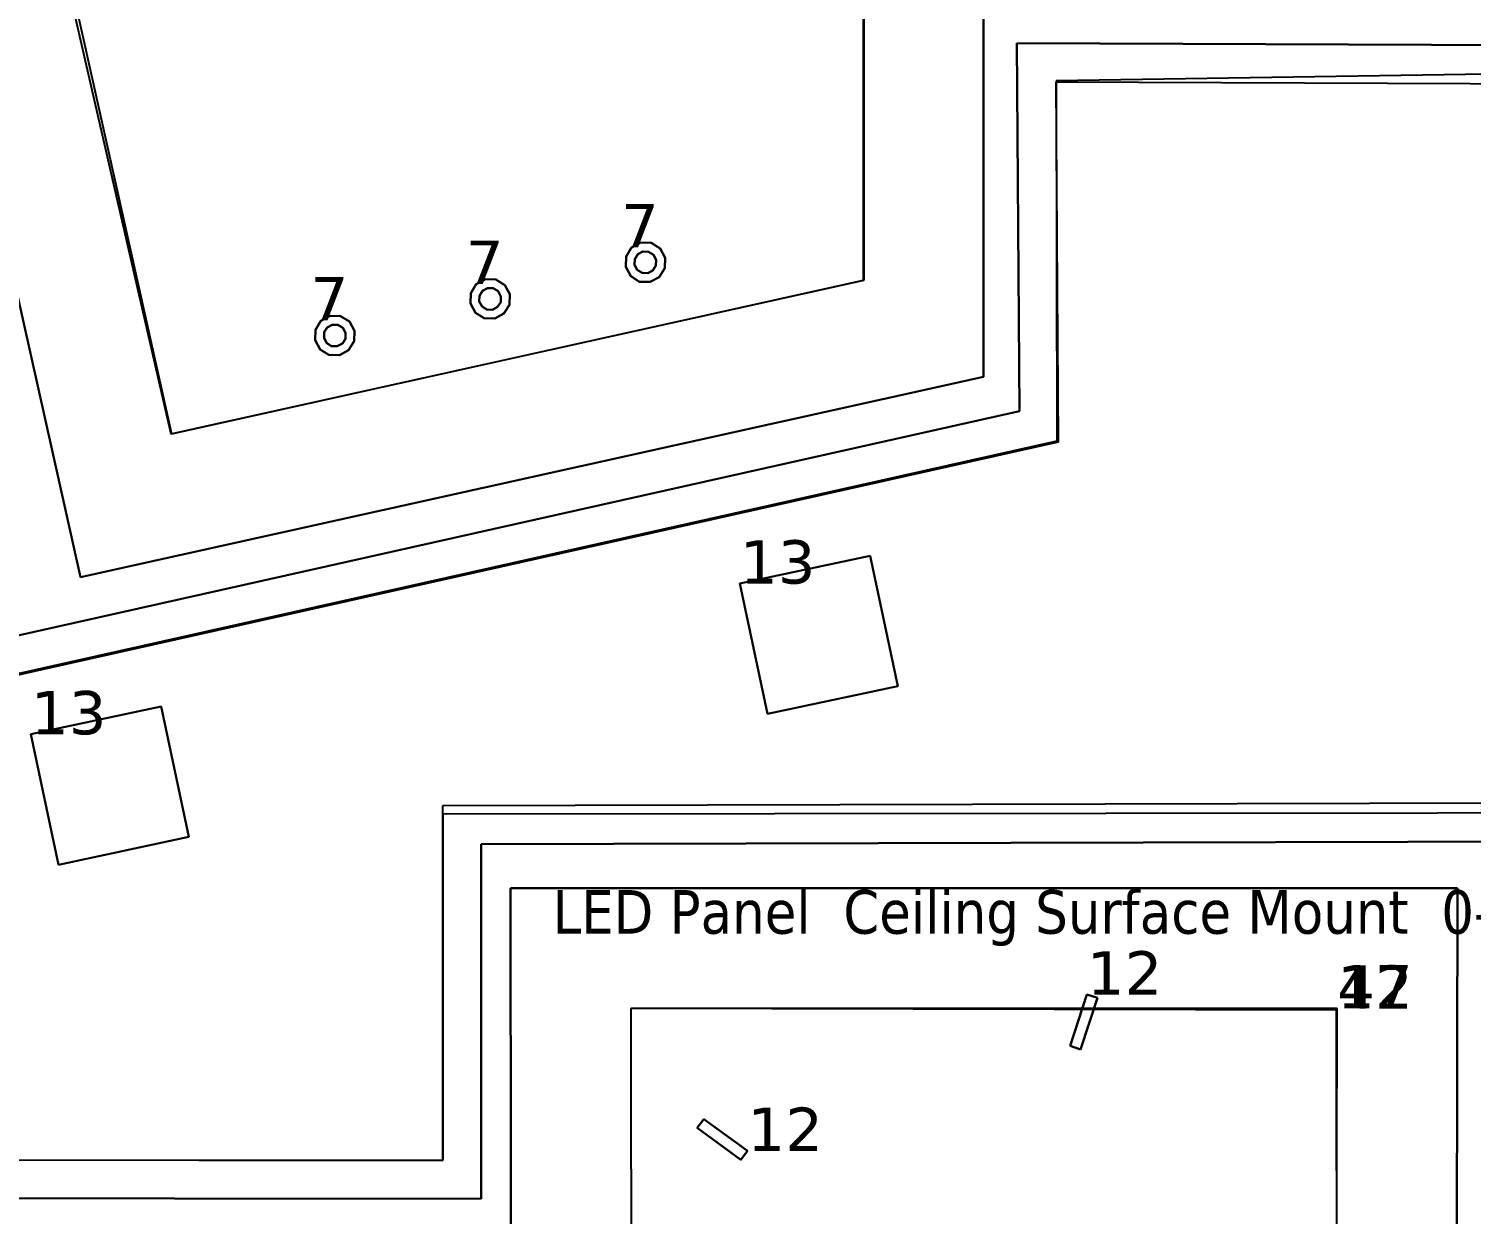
# Model space of a CAD drawing. Header units: inches. Extents: x 0 to 80, y -15 to 299.
# Drawn here: x 6.51 to 12.51, y -8.05 to -3.12 of the extents above; entities that cross this region are included whole.
import ezdxf

# ---------------------------------------------------------------- set-up
doc = ezdxf.new("R2010")
doc.units = ezdxf.units.IN
doc.header["$MEASUREMENT"] = 0
for name, color, linetype, true_color in [('DLX_BLD0_CALC', 3, 'Continuous', 0x00ff00), ('DLX_BLD0_CONT', 7, 'Continuous', 0x969696), ('DLX_BLD0_LUM', 7, 'Continuous', 0xffd400), ('DLX_BLD0_LUMKEY_IDX', 7, 'Continuous', 0x969696), ('DLX_BLD0_RESKEY_IDX', 7, 'Continuous', 0x707070), ('DLX_BLD0_ROOF', 7, 'Continuous', 0x7f7f7f), ('DLX_BLD0_TXT', 7, 'Continuous', 0xaa00ff)]:
    doc.layers.add(name, color=color, linetype=linetype, true_color=true_color)
doc.styles.add('TableTextStyle', font='')
doc.styles.add('Tahoma AC-9A-79-64-AA-B0-6E-42-C4-5C-8C-13-97-E7-E2-2C', font='')
doc.styles.get('TableTextStyle').set_extended_font_data('VERDANA.TTF')
doc.styles.get('Tahoma AC-9A-79-64-AA-B0-6E-42-C4-5C-8C-13-97-E7-E2-2C').set_extended_font_data('Tahoma')

msp = doc.modelspace()

# ---------------------------------------------------------------- linework, layer by layer
at = {"layer": 'DLX_BLD0_CALC'}
for points in [[(5.895, 0.4383, 0), (7.1017, -4.8054, 0)], [(5.9317, 0.4383, 0), (7.1046, -4.8046, 0)], [(9.9806, -4.1665, 0), (9.9806, 0.4351, 0)], [(9.9844, -4.1665, 0), (9.981, 0.4351, 0)], [(12.8482, -3.3511, 0), (10.7803, -3.3429, 0)], [(10.7803, -3.3429, 0), (10.7911, -4.8393, 0)], [(12.8427, -3.3059, 0), (10.7821, -3.3385, 0)], [(10.7821, -3.3385, 0), (10.785, -4.8351, 0)], [(7.1017, -4.8054, 0), (9.9844, -4.1665, 0)], [(7.1046, -4.8046, 0), (9.9806, -4.1665, 0)], [(10.785, -4.8351, 0), (1.9078, -6.8226, 0)], [(10.7911, -4.8393, 0), (1.921, -6.8253, 0)], [(8.2315, -6.3503, 0), (33.0004, -6.2882, 0)], [(8.2315, -7.8249, 0), (8.2315, -6.3503, 0)], [(8.2329, -6.384, 0), (33.0305, -6.3594, 0)], [(8.2329, -7.8226, 0), (8.2329, -6.384, 0)], [(11.9505, -7.1931, 0), (9.0143, -7.1931, 0)], [(9.0143, -7.1931, 0), (9.0172, -9.8628, 0)], [(11.9481, -7.2002, 0), (9.0143, -7.1942, 0)], [(9.0143, -7.1942, 0), (9.0172, -9.8709, 0)], [(11.9446, -9.8628, 0), (11.9505, -7.1931, 0)], [(11.951, -9.8709, 0), (11.9481, -7.2002, 0)], [(2.1316, -7.8265, 0), (8.2329, -7.8226, 0)], [(2.1404, -7.8171, 0), (8.2315, -7.8249, 0)]]:
    msp.add_polyline3d(points, dxfattribs=at)
at = {"layer": 'DLX_BLD0_CONT'}
for points in [[(5.3074, 0.9387, 0), (6.7256, -5.4008, 0)], [(10.4806, -4.5678, 0), (10.4806, 0.9347, 0)], [(12.6873, -3.1901, 0), (10.6188, -3.182, 0)], [(10.6188, -3.182, 0), (10.6299, -4.7111, 0)], [(6.7256, -5.4008, 0), (10.4806, -4.5678, 0)], [(10.6299, -4.7111, 0), (1.73, -6.7038, 0)], [(8.3918, -6.5103, 0), (33.1607, -6.4481, 0)], [(8.3918, -7.9854, 0), (8.3918, -6.5103, 0)], [(8.5137, -6.6931, 0), (8.5178, -10.3628, 0)], [(12.4516, -6.6931, 0), (8.5137, -6.6931, 0)], [(12.4435, -10.3628, 0), (12.4516, -6.6931, 0)], [(2.0116, -7.9772, 0), (8.3918, -7.9854, 0)]]:
    msp.add_polyline3d(points, dxfattribs=at)
at = {"layer": 'DLX_BLD0_LUM'}
for points in [[(9.0551, -4.0105, 0), (9.0168, -4.031, 0)], [(9.0168, -4.031, 0), (9.0551, -4.0105, 0)], [(9.0168, -4.031, 0), (9.0551, -4.0105, 0)], [(9.0551, -4.0105, 0), (9.0168, -4.031, 0)], [(9.0985, -4.0118, 0), (9.0551, -4.0105, 0)], [(9.0551, -4.0105, 0), (9.0551, -4.0105, 0)], [(9.0551, -4.0105, 0), (9.0985, -4.0118, 0)], [(9.0551, -4.0105, 0), (9.0551, -4.0105, 0)], [(9.0551, -4.0105, 0), (9.0985, -4.0118, 0)], [(9.0985, -4.0118, 0), (9.0551, -4.0105, 0)], [(9.1355, -4.0347, 0), (9.0985, -4.0118, 0)], [(9.0985, -4.0118, 0), (9.0985, -4.0118, 0)], [(9.0985, -4.0118, 0), (9.1355, -4.0347, 0)], [(9.0985, -4.0118, 0), (9.0985, -4.0118, 0)], [(9.0985, -4.0118, 0), (9.1355, -4.0347, 0)], [(9.1355, -4.0347, 0), (9.0985, -4.0118, 0)], [(8.9939, -4.068, 0), (8.9926, -4.1115, 0)], [(8.9926, -4.1115, 0), (8.9939, -4.068, 0)], [(8.9926, -4.1115, 0), (8.9939, -4.068, 0)], [(8.9939, -4.068, 0), (8.9926, -4.1115, 0)], [(9.0168, -4.031, 0), (8.9939, -4.068, 0)], [(8.9939, -4.068, 0), (9.0168, -4.031, 0)], [(8.9939, -4.068, 0), (9.0168, -4.031, 0)], [(9.0168, -4.031, 0), (8.9939, -4.068, 0)], [(8.9939, -4.068, 0), (8.9939, -4.068, 0)], [(8.9939, -4.068, 0), (8.9939, -4.068, 0)], [(9.0168, -4.031, 0), (9.0168, -4.031, 0)], [(9.0168, -4.031, 0), (9.0168, -4.031, 0)], [(9.0428, -4.0587, 0), (9.0303, -4.079, 0)], [(9.0303, -4.079, 0), (9.0428, -4.0587, 0)], [(9.0638, -4.0474, 0), (9.0428, -4.0587, 0)], [(9.0428, -4.0587, 0), (9.0638, -4.0474, 0)], [(9.0876, -4.0482, 0), (9.0638, -4.0474, 0)], [(9.0638, -4.0474, 0), (9.0876, -4.0482, 0)], [(9.1078, -4.0607, 0), (9.0876, -4.0482, 0)], [(9.0876, -4.0482, 0), (9.1078, -4.0607, 0)], [(9.1191, -4.0817, 0), (9.1078, -4.0607, 0)], [(9.1078, -4.0607, 0), (9.1191, -4.0817, 0)], [(9.1561, -4.073, 0), (9.1355, -4.0347, 0)], [(9.1355, -4.0347, 0), (9.1355, -4.0347, 0)], [(9.1355, -4.0347, 0), (9.1561, -4.073, 0)], [(9.1355, -4.0347, 0), (9.1355, -4.0347, 0)], [(9.1355, -4.0347, 0), (9.1561, -4.073, 0)], [(9.1561, -4.073, 0), (9.1355, -4.0347, 0)], [(9.1548, -4.1164, 0), (9.1561, -4.073, 0)], [(9.1561, -4.073, 0), (9.1548, -4.1164, 0)], [(9.1561, -4.073, 0), (9.1548, -4.1164, 0)], [(9.1548, -4.1164, 0), (9.1561, -4.073, 0)], [(9.1561, -4.073, 0), (9.1561, -4.073, 0)], [(9.1561, -4.073, 0), (9.1561, -4.073, 0)], [(8.9926, -4.1115, 0), (8.9926, -4.1115, 0)], [(8.9926, -4.1115, 0), (9.0132, -4.1498, 0)], [(9.0132, -4.1498, 0), (8.9926, -4.1115, 0)], [(8.9926, -4.1115, 0), (8.9926, -4.1115, 0)], [(9.0132, -4.1498, 0), (8.9926, -4.1115, 0)], [(8.9926, -4.1115, 0), (9.0132, -4.1498, 0)], [(9.0303, -4.079, 0), (9.0296, -4.1028, 0)], [(9.0296, -4.1028, 0), (9.0303, -4.079, 0)], [(9.0296, -4.1028, 0), (9.0408, -4.1237, 0)], [(9.0408, -4.1237, 0), (9.0296, -4.1028, 0)], [(9.0408, -4.1237, 0), (9.0611, -4.1363, 0)], [(9.0611, -4.1363, 0), (9.0408, -4.1237, 0)], [(9.0611, -4.1363, 0), (9.0849, -4.137, 0)], [(9.0849, -4.137, 0), (9.0611, -4.1363, 0)], [(9.0849, -4.137, 0), (9.1059, -4.1257, 0)], [(9.1059, -4.1257, 0), (9.0849, -4.137, 0)], [(9.1059, -4.1257, 0), (9.1184, -4.1055, 0)], [(9.1184, -4.1055, 0), (9.1059, -4.1257, 0)], [(9.1184, -4.1055, 0), (9.1191, -4.0817, 0)], [(9.1191, -4.0817, 0), (9.1184, -4.1055, 0)], [(9.1319, -4.1534, 0), (9.1548, -4.1164, 0)], [(9.1548, -4.1164, 0), (9.1319, -4.1534, 0)], [(9.1548, -4.1164, 0), (9.1319, -4.1534, 0)], [(9.1319, -4.1534, 0), (9.1548, -4.1164, 0)], [(9.1548, -4.1164, 0), (9.1548, -4.1164, 0)], [(9.1548, -4.1164, 0), (9.1548, -4.1164, 0)], [(8.3711, -4.1831, 0), (8.3482, -4.2201, 0)], [(8.3482, -4.2201, 0), (8.3711, -4.1831, 0)], [(8.3482, -4.2201, 0), (8.3711, -4.1831, 0)], [(8.3711, -4.1831, 0), (8.3482, -4.2201, 0)], [(8.4094, -4.1625, 0), (8.3711, -4.1831, 0)], [(8.3711, -4.1831, 0), (8.4094, -4.1625, 0)], [(8.3711, -4.1831, 0), (8.4094, -4.1625, 0)], [(8.4094, -4.1625, 0), (8.3711, -4.1831, 0)], [(8.3711, -4.1831, 0), (8.3711, -4.1831, 0)], [(8.3711, -4.1831, 0), (8.3711, -4.1831, 0)], [(8.4528, -4.1639, 0), (8.4094, -4.1625, 0)], [(8.4094, -4.1625, 0), (8.4094, -4.1625, 0)], [(8.4094, -4.1625, 0), (8.4528, -4.1639, 0)], [(8.4094, -4.1625, 0), (8.4094, -4.1625, 0)], [(8.4094, -4.1625, 0), (8.4528, -4.1639, 0)], [(8.4528, -4.1639, 0), (8.4094, -4.1625, 0)], [(8.4898, -4.1868, 0), (8.4528, -4.1639, 0)], [(8.4528, -4.1639, 0), (8.4528, -4.1639, 0)], [(8.4528, -4.1639, 0), (8.4898, -4.1868, 0)], [(8.4528, -4.1639, 0), (8.4528, -4.1639, 0)], [(8.4528, -4.1639, 0), (8.4898, -4.1868, 0)], [(8.4898, -4.1868, 0), (8.4528, -4.1639, 0)], [(8.5104, -4.2251, 0), (8.4898, -4.1868, 0)], [(8.4898, -4.1868, 0), (8.4898, -4.1868, 0)], [(8.4898, -4.1868, 0), (8.5104, -4.2251, 0)], [(8.4898, -4.1868, 0), (8.4898, -4.1868, 0)], [(8.4898, -4.1868, 0), (8.5104, -4.2251, 0)], [(8.5104, -4.2251, 0), (8.4898, -4.1868, 0)], [(9.0132, -4.1498, 0), (9.0132, -4.1498, 0)], [(9.0132, -4.1498, 0), (9.0501, -4.1727, 0)], [(9.0501, -4.1727, 0), (9.0132, -4.1498, 0)], [(9.0132, -4.1498, 0), (9.0132, -4.1498, 0)], [(9.0501, -4.1727, 0), (9.0132, -4.1498, 0)], [(9.0132, -4.1498, 0), (9.0501, -4.1727, 0)], [(9.0501, -4.1727, 0), (9.0936, -4.174, 0)], [(9.0936, -4.174, 0), (9.0501, -4.1727, 0)], [(9.0501, -4.1727, 0), (9.0501, -4.1727, 0)], [(9.0501, -4.1727, 0), (9.0501, -4.1727, 0)], [(9.0936, -4.174, 0), (9.0501, -4.1727, 0)], [(9.0501, -4.1727, 0), (9.0936, -4.174, 0)], [(9.0936, -4.174, 0), (9.1319, -4.1534, 0)], [(9.1319, -4.1534, 0), (9.0936, -4.174, 0)], [(9.1319, -4.1534, 0), (9.0936, -4.174, 0)], [(9.0936, -4.174, 0), (9.1319, -4.1534, 0)], [(9.0936, -4.174, 0), (9.0936, -4.174, 0)], [(9.0936, -4.174, 0), (9.0936, -4.174, 0)], [(9.1319, -4.1534, 0), (9.1319, -4.1534, 0)], [(9.1319, -4.1534, 0), (9.1319, -4.1534, 0)], [(8.3482, -4.2201, 0), (8.3469, -4.2636, 0)], [(8.3469, -4.2636, 0), (8.3482, -4.2201, 0)], [(8.3469, -4.2636, 0), (8.3482, -4.2201, 0)], [(8.3482, -4.2201, 0), (8.3469, -4.2636, 0)], [(8.3482, -4.2201, 0), (8.3482, -4.2201, 0)], [(8.3482, -4.2201, 0), (8.3482, -4.2201, 0)], [(8.3846, -4.2311, 0), (8.3838, -4.2549, 0)], [(8.3838, -4.2549, 0), (8.3846, -4.2311, 0)], [(8.3838, -4.2549, 0), (8.3951, -4.2758, 0)], [(8.3951, -4.2758, 0), (8.3838, -4.2549, 0)], [(8.3971, -4.2108, 0), (8.3846, -4.2311, 0)], [(8.3846, -4.2311, 0), (8.3971, -4.2108, 0)], [(8.4181, -4.1995, 0), (8.3971, -4.2108, 0)], [(8.3971, -4.2108, 0), (8.4181, -4.1995, 0)], [(8.4419, -4.2003, 0), (8.4181, -4.1995, 0)], [(8.4181, -4.1995, 0), (8.4419, -4.2003, 0)], [(8.4621, -4.2128, 0), (8.4419, -4.2003, 0)], [(8.4419, -4.2003, 0), (8.4621, -4.2128, 0)], [(8.4601, -4.2778, 0), (8.4727, -4.2576, 0)], [(8.4727, -4.2576, 0), (8.4601, -4.2778, 0)], [(8.4734, -4.2338, 0), (8.4621, -4.2128, 0)], [(8.4621, -4.2128, 0), (8.4734, -4.2338, 0)], [(8.4727, -4.2576, 0), (8.4734, -4.2338, 0)], [(8.4734, -4.2338, 0), (8.4727, -4.2576, 0)], [(8.5091, -4.2685, 0), (8.5104, -4.2251, 0)], [(8.5104, -4.2251, 0), (8.5091, -4.2685, 0)], [(8.5104, -4.2251, 0), (8.5091, -4.2685, 0)], [(8.5091, -4.2685, 0), (8.5104, -4.2251, 0)], [(8.5104, -4.2251, 0), (8.5104, -4.2251, 0)], [(8.5104, -4.2251, 0), (8.5104, -4.2251, 0)], [(7.7636, -4.3146, 0), (7.7253, -4.3352, 0)], [(7.7253, -4.3352, 0), (7.7636, -4.3146, 0)], [(7.7253, -4.3352, 0), (7.7636, -4.3146, 0)], [(7.7636, -4.3146, 0), (7.7253, -4.3352, 0)], [(7.8071, -4.316, 0), (7.7636, -4.3146, 0)], [(7.7636, -4.3146, 0), (7.7636, -4.3146, 0)], [(7.7636, -4.3146, 0), (7.8071, -4.316, 0)], [(7.7636, -4.3146, 0), (7.7636, -4.3146, 0)], [(7.7636, -4.3146, 0), (7.8071, -4.316, 0)], [(7.8071, -4.316, 0), (7.7636, -4.3146, 0)], [(7.8441, -4.3388, 0), (7.8071, -4.316, 0)], [(7.8071, -4.316, 0), (7.8071, -4.316, 0)], [(7.8071, -4.316, 0), (7.8441, -4.3388, 0)], [(7.8071, -4.316, 0), (7.8071, -4.316, 0)], [(7.8071, -4.316, 0), (7.8441, -4.3388, 0)], [(7.8441, -4.3388, 0), (7.8071, -4.316, 0)], [(8.3469, -4.2636, 0), (8.3469, -4.2636, 0)], [(8.3469, -4.2636, 0), (8.3674, -4.3019, 0)], [(8.3674, -4.3019, 0), (8.3469, -4.2636, 0)], [(8.3469, -4.2636, 0), (8.3469, -4.2636, 0)], [(8.3674, -4.3019, 0), (8.3469, -4.2636, 0)], [(8.3469, -4.2636, 0), (8.3674, -4.3019, 0)], [(8.3674, -4.3019, 0), (8.3674, -4.3019, 0)], [(8.3674, -4.3019, 0), (8.4044, -4.3247, 0)], [(8.4044, -4.3247, 0), (8.3674, -4.3019, 0)], [(8.3674, -4.3019, 0), (8.3674, -4.3019, 0)], [(8.4044, -4.3247, 0), (8.3674, -4.3019, 0)], [(8.3674, -4.3019, 0), (8.4044, -4.3247, 0)], [(8.3951, -4.2758, 0), (8.4154, -4.2884, 0)], [(8.4154, -4.2884, 0), (8.3951, -4.2758, 0)], [(8.4154, -4.2884, 0), (8.4392, -4.2891, 0)], [(8.4392, -4.2891, 0), (8.4154, -4.2884, 0)], [(8.4392, -4.2891, 0), (8.4601, -4.2778, 0)], [(8.4601, -4.2778, 0), (8.4392, -4.2891, 0)], [(8.4479, -4.3261, 0), (8.4862, -4.3055, 0)], [(8.4862, -4.3055, 0), (8.4479, -4.3261, 0)], [(8.4862, -4.3055, 0), (8.4479, -4.3261, 0)], [(8.4479, -4.3261, 0), (8.4862, -4.3055, 0)], [(8.4862, -4.3055, 0), (8.5091, -4.2685, 0)], [(8.5091, -4.2685, 0), (8.4862, -4.3055, 0)], [(8.5091, -4.2685, 0), (8.4862, -4.3055, 0)], [(8.4862, -4.3055, 0), (8.5091, -4.2685, 0)], [(8.4862, -4.3055, 0), (8.4862, -4.3055, 0)], [(8.4862, -4.3055, 0), (8.4862, -4.3055, 0)], [(8.5091, -4.2685, 0), (8.5091, -4.2685, 0)], [(8.5091, -4.2685, 0), (8.5091, -4.2685, 0)], [(7.7025, -4.3722, 0), (7.7011, -4.4157, 0)], [(7.7011, -4.4157, 0), (7.7025, -4.3722, 0)], [(7.7011, -4.4157, 0), (7.7025, -4.3722, 0)], [(7.7025, -4.3722, 0), (7.7011, -4.4157, 0)], [(7.7253, -4.3352, 0), (7.7025, -4.3722, 0)], [(7.7025, -4.3722, 0), (7.7253, -4.3352, 0)], [(7.7025, -4.3722, 0), (7.7253, -4.3352, 0)], [(7.7253, -4.3352, 0), (7.7025, -4.3722, 0)], [(7.7025, -4.3722, 0), (7.7025, -4.3722, 0)], [(7.7025, -4.3722, 0), (7.7025, -4.3722, 0)], [(7.7253, -4.3352, 0), (7.7253, -4.3352, 0)], [(7.7253, -4.3352, 0), (7.7253, -4.3352, 0)], [(7.7514, -4.3629, 0), (7.7388, -4.3832, 0)], [(7.7388, -4.3832, 0), (7.7514, -4.3629, 0)], [(7.7723, -4.3516, 0), (7.7514, -4.3629, 0)], [(7.7514, -4.3629, 0), (7.7723, -4.3516, 0)], [(7.7961, -4.3524, 0), (7.7723, -4.3516, 0)], [(7.7723, -4.3516, 0), (7.7961, -4.3524, 0)], [(7.8164, -4.3649, 0), (7.7961, -4.3524, 0)], [(7.7961, -4.3524, 0), (7.8164, -4.3649, 0)], [(7.8277, -4.3859, 0), (7.8164, -4.3649, 0)], [(7.8164, -4.3649, 0), (7.8277, -4.3859, 0)], [(7.8647, -4.3772, 0), (7.8441, -4.3388, 0)], [(7.8441, -4.3388, 0), (7.8441, -4.3388, 0)], [(7.8441, -4.3388, 0), (7.8647, -4.3772, 0)], [(7.8441, -4.3388, 0), (7.8441, -4.3388, 0)], [(7.8441, -4.3388, 0), (7.8647, -4.3772, 0)], [(7.8647, -4.3772, 0), (7.8441, -4.3388, 0)], [(7.8633, -4.4206, 0), (7.8647, -4.3772, 0)], [(7.8647, -4.3772, 0), (7.8633, -4.4206, 0)], [(7.8647, -4.3772, 0), (7.8633, -4.4206, 0)], [(7.8633, -4.4206, 0), (7.8647, -4.3772, 0)], [(7.8647, -4.3772, 0), (7.8647, -4.3772, 0)], [(7.8647, -4.3772, 0), (7.8647, -4.3772, 0)], [(8.4044, -4.3247, 0), (8.4479, -4.3261, 0)], [(8.4479, -4.3261, 0), (8.4044, -4.3247, 0)], [(8.4044, -4.3247, 0), (8.4044, -4.3247, 0)], [(8.4044, -4.3247, 0), (8.4044, -4.3247, 0)], [(8.4479, -4.3261, 0), (8.4044, -4.3247, 0)], [(8.4044, -4.3247, 0), (8.4479, -4.3261, 0)], [(8.4479, -4.3261, 0), (8.4479, -4.3261, 0)], [(8.4479, -4.3261, 0), (8.4479, -4.3261, 0)], [(7.7011, -4.4157, 0), (7.7011, -4.4157, 0)], [(7.7011, -4.4157, 0), (7.7217, -4.454, 0)], [(7.7217, -4.454, 0), (7.7011, -4.4157, 0)], [(7.7011, -4.4157, 0), (7.7011, -4.4157, 0)], [(7.7217, -4.454, 0), (7.7011, -4.4157, 0)], [(7.7011, -4.4157, 0), (7.7217, -4.454, 0)], [(7.7388, -4.3832, 0), (7.7381, -4.407, 0)], [(7.7381, -4.407, 0), (7.7388, -4.3832, 0)], [(7.7381, -4.407, 0), (7.7494, -4.4279, 0)], [(7.7494, -4.4279, 0), (7.7381, -4.407, 0)], [(7.7494, -4.4279, 0), (7.7696, -4.4405, 0)], [(7.7696, -4.4405, 0), (7.7494, -4.4279, 0)], [(7.7934, -4.4412, 0), (7.8144, -4.4299, 0)], [(7.8144, -4.4299, 0), (7.7934, -4.4412, 0)], [(7.8144, -4.4299, 0), (7.8269, -4.4097, 0)], [(7.8269, -4.4097, 0), (7.8144, -4.4299, 0)], [(7.8269, -4.4097, 0), (7.8277, -4.3859, 0)], [(7.8277, -4.3859, 0), (7.8269, -4.4097, 0)], [(7.8405, -4.4576, 0), (7.8633, -4.4206, 0)], [(7.8633, -4.4206, 0), (7.8405, -4.4576, 0)], [(7.8633, -4.4206, 0), (7.8405, -4.4576, 0)], [(7.8405, -4.4576, 0), (7.8633, -4.4206, 0)], [(7.8633, -4.4206, 0), (7.8633, -4.4206, 0)], [(7.8633, -4.4206, 0), (7.8633, -4.4206, 0)], [(7.7217, -4.454, 0), (7.7217, -4.454, 0)], [(7.7217, -4.454, 0), (7.7587, -4.4768, 0)], [(7.7587, -4.4768, 0), (7.7217, -4.454, 0)], [(7.7217, -4.454, 0), (7.7217, -4.454, 0)], [(7.7587, -4.4768, 0), (7.7217, -4.454, 0)], [(7.7217, -4.454, 0), (7.7587, -4.4768, 0)], [(7.7587, -4.4768, 0), (7.8022, -4.4782, 0)], [(7.8022, -4.4782, 0), (7.7587, -4.4768, 0)], [(7.7587, -4.4768, 0), (7.7587, -4.4768, 0)], [(7.7587, -4.4768, 0), (7.7587, -4.4768, 0)], [(7.8022, -4.4782, 0), (7.7587, -4.4768, 0)], [(7.7587, -4.4768, 0), (7.8022, -4.4782, 0)], [(7.7696, -4.4405, 0), (7.7934, -4.4412, 0)], [(7.7934, -4.4412, 0), (7.7696, -4.4405, 0)], [(7.8022, -4.4782, 0), (7.8405, -4.4576, 0)], [(7.8405, -4.4576, 0), (7.8022, -4.4782, 0)], [(7.8405, -4.4576, 0), (7.8022, -4.4782, 0)], [(7.8022, -4.4782, 0), (7.8405, -4.4576, 0)], [(7.8022, -4.4782, 0), (7.8022, -4.4782, 0)], [(7.8022, -4.4782, 0), (7.8022, -4.4782, 0)], [(7.8405, -4.4576, 0), (7.8405, -4.4576, 0)], [(7.8405, -4.4576, 0), (7.8405, -4.4576, 0)], [(9.4673, -5.4274, 0), (10.0092, -5.3123, 0)], [(10.0092, -5.3123, 0), (9.4673, -5.4274, 0)], [(10.0092, -5.3123, 0), (9.4673, -5.4274, 0)], [(9.4673, -5.4274, 0), (10.0092, -5.3123, 0)], [(10.0092, -5.3123, 0), (10.0092, -5.3123, 0)], [(10.0092, -5.3123, 0), (10.1243, -5.8542, 0)], [(10.1243, -5.8542, 0), (10.0092, -5.3123, 0)], [(10.0092, -5.3123, 0), (10.0092, -5.3123, 0)], [(10.1243, -5.8542, 0), (10.0092, -5.3123, 0)], [(10.0092, -5.3123, 0), (10.1243, -5.8542, 0)], [(9.5825, -5.9693, 0), (9.4673, -5.4274, 0)], [(9.4673, -5.4274, 0), (9.4673, -5.4274, 0)], [(9.4673, -5.4274, 0), (9.5825, -5.9693, 0)], [(9.4673, -5.4274, 0), (9.4673, -5.4274, 0)], [(9.4673, -5.4274, 0), (9.5825, -5.9693, 0)], [(9.5825, -5.9693, 0), (9.4673, -5.4274, 0)], [(10.1243, -5.8542, 0), (9.5825, -5.9693, 0)], [(9.5825, -5.9693, 0), (10.1243, -5.8542, 0)], [(9.5825, -5.9693, 0), (10.1243, -5.8542, 0)], [(10.1243, -5.8542, 0), (9.5825, -5.9693, 0)], [(10.1243, -5.8542, 0), (10.1243, -5.8542, 0)], [(10.1243, -5.8542, 0), (10.1243, -5.8542, 0)], [(6.5195, -6.054, 0), (7.0614, -5.9388, 0)], [(7.0614, -5.9388, 0), (6.5195, -6.054, 0)], [(7.0614, -5.9388, 0), (6.5195, -6.054, 0)], [(6.5195, -6.054, 0), (7.0614, -5.9388, 0)], [(7.0614, -5.9388, 0), (7.0614, -5.9388, 0)], [(7.0614, -5.9388, 0), (7.1766, -6.4807, 0)], [(7.1766, -6.4807, 0), (7.0614, -5.9388, 0)], [(7.0614, -5.9388, 0), (7.0614, -5.9388, 0)], [(7.1766, -6.4807, 0), (7.0614, -5.9388, 0)], [(7.0614, -5.9388, 0), (7.1766, -6.4807, 0)], [(9.5825, -5.9693, 0), (9.5825, -5.9693, 0)], [(9.5825, -5.9693, 0), (9.5825, -5.9693, 0)], [(6.6347, -6.5959, 0), (6.5195, -6.054, 0)], [(6.5195, -6.054, 0), (6.5195, -6.054, 0)], [(6.5195, -6.054, 0), (6.6347, -6.5959, 0)], [(6.5195, -6.054, 0), (6.5195, -6.054, 0)], [(6.5195, -6.054, 0), (6.6347, -6.5959, 0)], [(6.6347, -6.5959, 0), (6.5195, -6.054, 0)], [(7.1766, -6.4807, 0), (6.6347, -6.5959, 0)], [(6.6347, -6.5959, 0), (7.1766, -6.4807, 0)], [(6.6347, -6.5959, 0), (7.1766, -6.4807, 0)], [(7.1766, -6.4807, 0), (6.6347, -6.5959, 0)], [(7.1766, -6.4807, 0), (7.1766, -6.4807, 0)], [(7.1766, -6.4807, 0), (7.1766, -6.4807, 0)], [(6.6347, -6.5959, 0), (6.6347, -6.5959, 0)], [(6.6347, -6.5959, 0), (6.6347, -6.5959, 0)], [(10.8404, -7.3494, 0), (10.9099, -7.1355, 0)], [(10.9099, -7.1355, 0), (10.8404, -7.3494, 0)], [(10.9099, -7.1355, 0), (10.8404, -7.3494, 0)], [(10.8404, -7.3494, 0), (10.9099, -7.1355, 0)], [(10.9099, -7.1355, 0), (10.9537, -7.1497, 0)], [(10.9537, -7.1497, 0), (10.9099, -7.1355, 0)], [(10.9099, -7.1355, 0), (10.9099, -7.1355, 0)], [(10.9099, -7.1355, 0), (10.9099, -7.1355, 0)], [(10.9537, -7.1497, 0), (10.9099, -7.1355, 0)], [(10.9099, -7.1355, 0), (10.9537, -7.1497, 0)], [(10.9537, -7.1497, 0), (10.8841, -7.3637, 0)], [(10.8841, -7.3637, 0), (10.9537, -7.1497, 0)], [(10.8841, -7.3637, 0), (10.9537, -7.1497, 0)], [(10.9537, -7.1497, 0), (10.8841, -7.3637, 0)], [(10.9537, -7.1497, 0), (10.9537, -7.1497, 0)], [(10.9537, -7.1497, 0), (10.9537, -7.1497, 0)], [(10.8841, -7.3637, 0), (10.8404, -7.3494, 0)], [(10.8404, -7.3494, 0), (10.8404, -7.3494, 0)], [(10.8404, -7.3494, 0), (10.8841, -7.3637, 0)], [(10.8404, -7.3494, 0), (10.8404, -7.3494, 0)], [(10.8404, -7.3494, 0), (10.8841, -7.3637, 0)], [(10.8841, -7.3637, 0), (10.8404, -7.3494, 0)], [(10.8841, -7.3637, 0), (10.8841, -7.3637, 0)], [(10.8841, -7.3637, 0), (10.8841, -7.3637, 0)], [(9.2896, -7.6903, 0), (9.3167, -7.6531, 0)], [(9.3167, -7.6531, 0), (9.2896, -7.6903, 0)], [(9.3167, -7.6531, 0), (9.2896, -7.6903, 0)], [(9.2896, -7.6903, 0), (9.3167, -7.6531, 0)], [(9.3167, -7.6531, 0), (9.3167, -7.6531, 0)], [(9.3167, -7.6531, 0), (9.4987, -7.7854, 0)], [(9.4987, -7.7854, 0), (9.3167, -7.6531, 0)], [(9.3167, -7.6531, 0), (9.3167, -7.6531, 0)], [(9.4987, -7.7854, 0), (9.3167, -7.6531, 0)], [(9.3167, -7.6531, 0), (9.4987, -7.7854, 0)], [(9.2896, -7.6903, 0), (9.2896, -7.6903, 0)], [(9.4717, -7.8226, 0), (9.2896, -7.6903, 0)], [(9.2896, -7.6903, 0), (9.2896, -7.6903, 0)], [(9.2896, -7.6903, 0), (9.4717, -7.8226, 0)], [(9.2896, -7.6903, 0), (9.4717, -7.8226, 0)], [(9.4717, -7.8226, 0), (9.2896, -7.6903, 0)], [(9.4987, -7.7854, 0), (9.4717, -7.8226, 0)], [(9.4717, -7.8226, 0), (9.4987, -7.7854, 0)], [(9.4717, -7.8226, 0), (9.4987, -7.7854, 0)], [(9.4987, -7.7854, 0), (9.4717, -7.8226, 0)], [(9.4987, -7.7854, 0), (9.4987, -7.7854, 0)], [(9.4987, -7.7854, 0), (9.4987, -7.7854, 0)], [(9.4717, -7.8226, 0), (9.4717, -7.8226, 0)], [(9.4717, -7.8226, 0), (9.4717, -7.8226, 0)]]:
    msp.add_polyline3d(points, dxfattribs=at)
at = {"layer": 'DLX_BLD0_ROOF'}
for points in [[(5.3074, 0.9387, 0), (6.7256, -5.4008, 0)], [(6.7256, -5.4008, 0), (5.3074, 0.9387, 0)], [(10.4806, -4.5678, 0), (10.4806, 0.9347, 0)], [(10.4806, 0.9347, 0), (10.4806, -4.5678, 0)], [(12.6873, -3.1901, 0), (10.6188, -3.182, 0)], [(10.6188, -3.182, 0), (10.6299, -4.7111, 0)], [(10.6299, -4.7111, 0), (10.6188, -3.182, 0)], [(10.6188, -3.182, 0), (12.6873, -3.1901, 0)], [(6.7256, -5.4008, 0), (10.4806, -4.5678, 0)], [(10.4806, -4.5678, 0), (6.7256, -5.4008, 0)], [(10.6299, -4.7111, 0), (1.73, -6.7038, 0)], [(1.73, -6.7038, 0), (10.6299, -4.7111, 0)], [(8.3918, -6.5103, 0), (33.1607, -6.4481, 0)], [(33.1607, -6.4481, 0), (8.3918, -6.5103, 0)], [(8.3918, -7.9854, 0), (8.3918, -6.5103, 0)], [(8.3918, -6.5103, 0), (8.3918, -7.9854, 0)], [(12.4516, -6.6931, 0), (8.5137, -6.6931, 0)], [(8.5137, -6.6931, 0), (8.5178, -10.3628, 0)], [(8.5178, -10.3628, 0), (8.5137, -6.6931, 0)], [(8.5137, -6.6931, 0), (12.4516, -6.6931, 0)], [(12.4435, -10.3628, 0), (12.4516, -6.6931, 0)], [(12.4516, -6.6931, 0), (12.4435, -10.3628, 0)], [(2.0116, -7.9772, 0), (8.3918, -7.9854, 0)], [(8.3918, -7.9854, 0), (2.0116, -7.9772, 0)]]:
    msp.add_polyline3d(points, dxfattribs=at)

# ---------------------------------------------------------------- texts
at = {"layer": 'DLX_BLD0_LUMKEY_IDX', "style": 'TableTextStyle'}
for s, p in [('7', (8.9733, -4.0297)), ('7', (8.3276, -4.1818)), ('7', (7.6819, -4.3339)), ('13', (9.4673, -5.4274)), ('13', (6.5195, -6.054)), ('12', (10.9099, -7.1355)), ('12', (9.4987, -7.7854))]:
    msp.add_text(s, height=0.18, dxfattribs=at).set_placement(p)
at = {"layer": 'DLX_BLD0_RESKEY_IDX', "style": 'TableTextStyle'}
for s, p in [('42', (11.951, -7.1942)), ('17', (11.9505, -7.1931))]:
    msp.add_text(s, height=0.18, dxfattribs=at).set_placement(p)
at = {"layer": 'DLX_BLD0_TXT', "style": 'Tahoma AC-9A-79-64-AA-B0-6E-42-C4-5C-8C-13-97-E7-E2-2C'}
msp.add_text('Flat Panel LED^M^JLithonia CPX 2X4 4000LM 40K M2^M^JControl 0-10V^M^J', height=0.1208, rotation=12.00001, dxfattribs=at).set_placement((2.116, -3.753))
msp.add_text('LED Panel^M^JCeiling Surface Mount^M^J0-10V', height=0.1812, dxfattribs=at).set_placement((8.6884, -6.8827))

doc.saveas('drawing.dxf')
